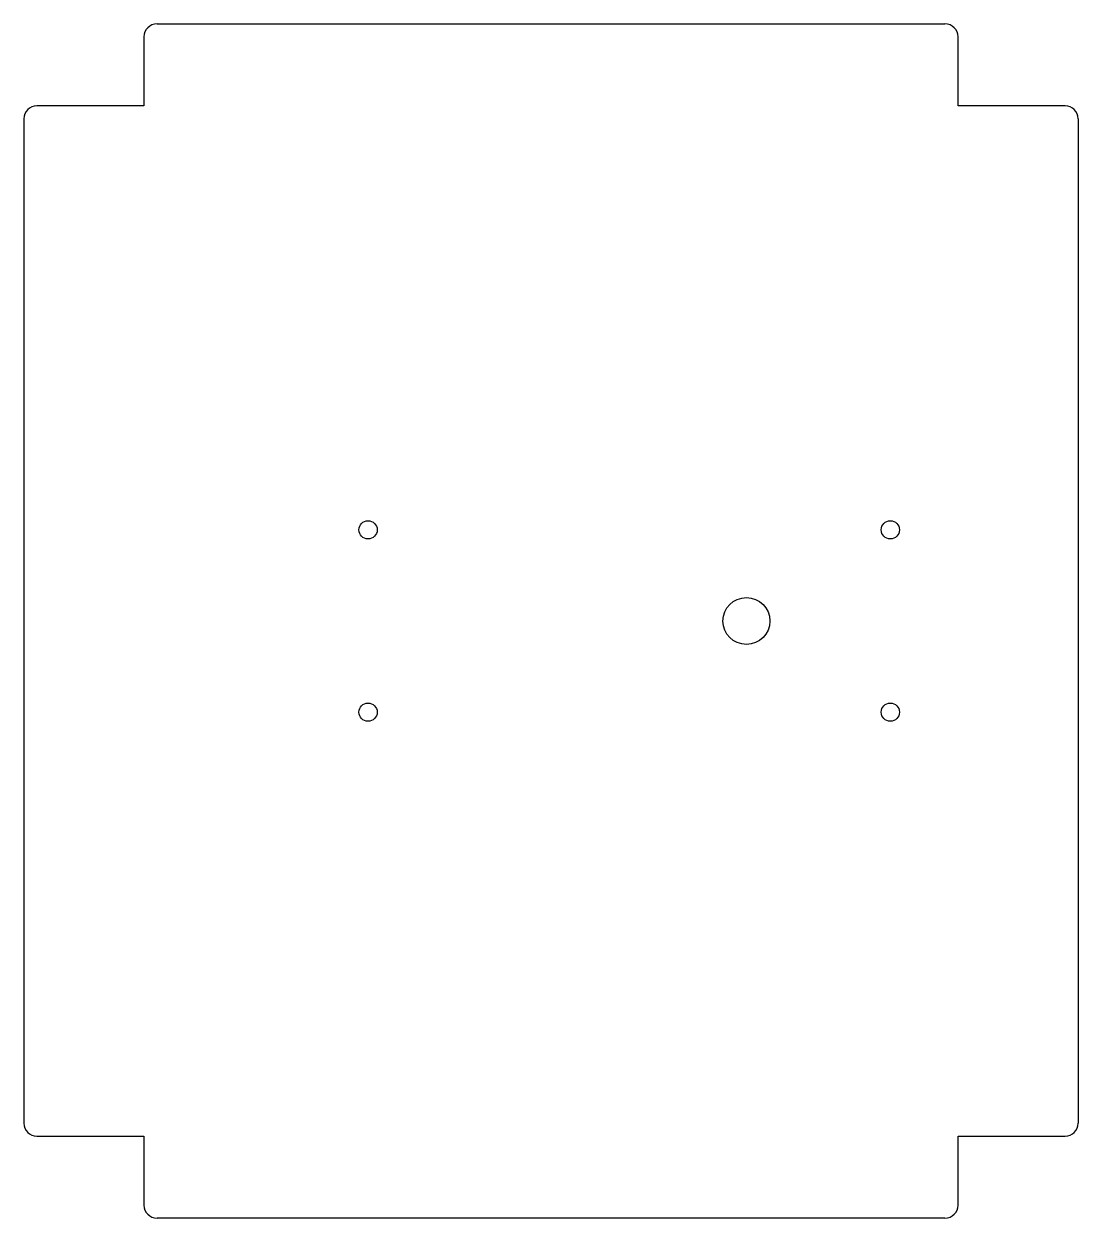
# Model space of a CAD drawing. Header units: millimetres. Extents: x -202 to 202, y -229 to 229.
import ezdxf

# ---------------------------------------------------------------- set-up
doc = ezdxf.new("R2010")
doc.units = ezdxf.units.MM

msp = doc.modelspace()

# ---------------------------------------------------------------- linework, layer by layer
at = {"color": 7, "linetype": 'Continuous', "lineweight": 25}
for p, q in [((-151.2, 229.24), (151.2, 229.24)), ((-156.2, 224.24), (-156.2, 197.8)), ((156.2, 197.8), (156.2, 224.24)), ((-156.2, 197.8), (-197.28, 197.8)), ((197.28, 197.8), (156.2, 197.8)), ((-202.28, 192.8), (-202.28, -192.8)), ((202.28, 192.8), (202.28, -192.8)), ((-197.28, -197.8), (-156.2, -197.8)), ((-156.2, -197.8), (-156.2, -224.24)), ((156.2, -197.8), (197.28, -197.8)), ((156.2, -224.24), (156.2, -197.8)), ((151.2, -229.24), (-151.2, -229.24))]:
    msp.add_line(p, q, dxfattribs=at)
for centre, radius in [((-70.2, 35), 3.5), ((130.2, 35), 3.5), ((75, 0), 9), ((-70.2, -35), 3.5), ((130.2, -35), 3.5)]:
    msp.add_circle(centre, radius, dxfattribs=at)
for centre, start, end in [((-151.2, 224.24), 90, 180), ((151.2, 224.24), 0, 90), ((-197.28, 192.8), 90, 180), ((197.28, 192.8), 0, 90), ((-197.28, -192.8), 180, 270), ((197.28, -192.8), 270, 0), ((-151.2, -224.24), 180, 270), ((151.2, -224.24), 270, 0)]:
    msp.add_arc(centre, 5, start, end, dxfattribs=at)

doc.saveas('drawing.dxf')
